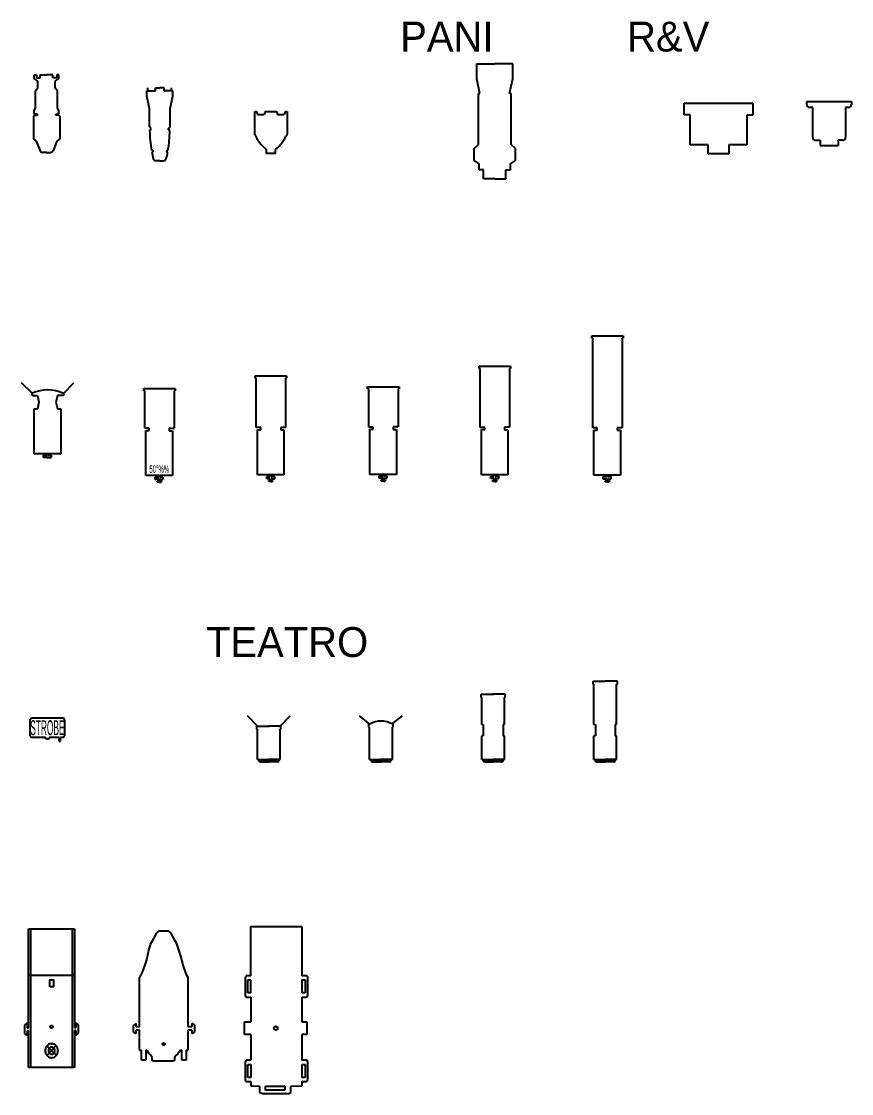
# Model space of a CAD drawing. Extents: x -17897 to 28333, y -5450 to 20354.
# Drawn here: x 22782 to 28333, y 13162 to 20331 of the extents above; entities that cross this region are included whole.
import ezdxf
from ezdxf.enums import TextEntityAlignment as Align

# ---------------------------------------------------------------- set-up
doc = ezdxf.new("R2010")
doc.units = 0
doc.layers.get('0').update_dxf_attribs({"linetype": 'CONTINUOUS'})
doc.layers.add('LANTERNS', color=7, linetype='CONTINUOUS')

# ---------------------------------------------------------------- blocks, each defined once
blk = doc.blocks.new('Source4')
for p, q in [((-82.9, 365.1), (-67.9, 365.1)), ((-82.9, 340.1), (-82.9, 365.1)), ((-67.9, 365.1), (-67.9, 345.1)), ((-42.9, 365.1), (2.1, 365.1)), ((-42.9, 345.1), (-42.9, 365.1)), ((42.6, 365.1), (-2.4, 365.1)), ((42.6, 345.1), (42.6, 365.1)), ((82.6, 365.1), (67.6, 365.1)), ((67.6, 365.1), (67.6, 345.1)), ((82.6, 340.1), (82.6, 365.1)), ((-58.3, 322.9), (-82.9, 340.1)), ((-67.9, 345.1), (-42.9, 345.1)), ((-58.3, 272.9), (-58.3, 322.9)), ((67.6, 345.1), (42.6, 345.1)), ((58, 322.9), (82.6, 340.1)), ((58, 272.9), (58, 322.9)), ((-74.2, 259.4), (-68.1, 267.1)), ((-74.2, 140.6), (-74.2, 259.4)), ((-68.1, 267.1), (-63.3, 267.1)), ((-63.3, 267.1), (-63.3, 272.9)), ((-63.3, 272.9), (-58.3, 272.9)), ((63, 272.9), (58, 272.9)), ((63, 267.1), (63, 272.9)), ((67.8, 267.1), (63, 267.1)), ((74, 259.4), (67.8, 267.1)), ((74, 140.6), (74, 259.4)), ((-88.1, 91.2), (-88.1, -63.1)), ((-82, 91.2), (-88.1, 91.2)), ((-81.5, 91.2), (-86.2, 91.2)), ((-82.1, 127.5), (-74.2, 142.2)), ((-82.1, 102.5), (-82.1, 127.5)), ((-61.5, 102.5), (-82.1, 102.5)), ((-81.5, 96.5), (-61.5, 96.5)), ((-81.5, 96.5), (-81.5, 91.2)), ((-61.5, 96.5), (-61.5, 102.5)), ((61.3, 102.5), (81.8, 102.5)), ((61.3, 96.5), (61.3, 102.5)), ((81.3, 96.5), (61.3, 96.5)), ((81.8, 127.5), (74, 142.2)), ((81.3, 96.5), (81.3, 91.2)), ((81.3, 91.2), (86, 91.2)), ((81.7, 91.2), (87.9, 91.2)), ((81.8, 102.5), (81.8, 127.5)), ((87.9, 91.2), (87.9, -63.1)), ((-88.1, -63.1), (-69.6, -78.5)), ((87.9, -63.1), (69.4, -78.5)), ((-69.6, -78.5), (-44, -142.5)), ((69.4, -78.5), (43.8, -142.5)), ((2.1, -153.6), (-26.1, -153.6)), ((-2.4, -153.6), (25.9, -153.6))]:
    blk.add_line(p, q)
for centre, start, end in [((-26.1, -133.6), 198, 270), ((25.9, -133.6), 270, 342)]:
    blk.add_arc(centre, 20, start, end)
for tag, width, p, p2 in [('COLOUR', 0.385506, (-54.7, 259.5), (54.5, 259.5)), ('GOBO/IRIS', 0.307079, (-61.5, 102.5), (61.3, 102.5)), ('BEAM', 0.419977, (-38.6, -137.5), (38.4, -137.5))]:
    blk.add_attdef(tag, text='', height=50, dxfattribs=dict(width=width)).set_placement(p, p2, align=Align.FIT)
blk = doc.blocks.new('Source4Junior')
at = {"layer": 'LANTERNS'}
for p, q in [((-80.3, 259.4), (-22.3, 259.4)), ((-80.3, 222.7), (-80.3, 259.4)), ((-62.4, 140.6), (-80.3, 222.7)), ((-73.3, 259.9), (-73.3, 279.4)), ((-22.3, 279.4), (6.6, 279.4)), ((-22.3, 259.4), (-22.3, 279.4)), ((35.5, 279.4), (6.6, 279.4)), ((35.5, 259.4), (35.5, 279.4)), ((93.5, 259.4), (35.5, 259.4)), ((75.6, 140.6), (93.5, 222.7)), ((86.4, 259.9), (86.4, 279.4)), ((93.5, 222.7), (93.5, 259.4)), ((-62.4, 20.6), (-62.4, 140.6)), ((75.6, 20.6), (75.6, 140.6)), ((-51.8, 6.5), (-62.4, 20.6)), ((-51.8, -2.4), (-51.8, 6.5)), ((64.9, 6.5), (75.6, 20.6)), ((64.9, -2.4), (64.9, 6.5)), ((-60.7, -7.7), (-51.8, -2.4)), ((73.8, -7.7), (64.9, -2.4)), ((-40.4, -138.9), (-48.7, -138.9)), ((-40.4, -138.9), (-38.7, -151.3)), ((53.5, -138.9), (51.8, -151.3)), ((53.5, -138.9), (61.9, -138.9)), ((-38.7, -151.3), (-46.5, -151.3)), ((6.2, -209.1), (-18.1, -209.1)), ((6.9, -209.1), (31.3, -209.1)), ((51.8, -151.3), (59.7, -151.3))]:
    blk.add_line(p, q, dxfattribs=at)
for centre, radius, start, end in [((796, 4.2), 856.8, 180.79506, 189.61069), ((-782.9, 4.2), 856.8, 350.38931, 359.20494), ((796, 4.2), 856.8, 190.45323, 193.35312), ((-18.1, -189.1), 20, 193.35312, 270), ((31.3, -189.1), 20, 270, 346.64688), ((-782.9, 4.2), 856.8, 346.64688, 349.54677)]:
    blk.add_arc(centre, radius, start, end, dxfattribs=at)
at = {"flags": 4}
for tag, width, p, p2 in [('COLOUR', 0.487097, (-62.4, 140.6), (75.6, 140.6)), ('GOBO/IRIS', 0.291816, (-51.8, 6.5), (64.9, 6.5))]:
    blk.add_attdef(tag, text='', height=50, dxfattribs=dict(at, width=width)).set_placement(p, p2, align=Align.FIT)
blk = doc.blocks.new('Source4Par')
at = {"layer": 'LANTERNS'}
for p, q in [((-108, -33), (-108, 119.4)), ((-108, 119.4), (-95.3, 119.4)), ((-95.3, 119.4), (-88.9, 100.4)), ((-88.9, 100.4), (-44.5, 100.4)), ((-38.1, 119.4), (-44.5, 100.4)), ((-38.1, 119.4), (38.1, 119.4)), ((38.1, 119.4), (44.4, 100.4)), ((44.4, 100.4), (88.9, 100.4)), ((95.2, 119.4), (88.9, 100.4)), ((95.2, 119.4), (107.9, 119.4)), ((107.9, 119.4), (107.9, -33)), ((-31.8, -134.8), (-31.8, -160)), ((31.7, -160), (31.7, -134.6)), ((31.7, -160), (-31.8, -160))]:
    blk.add_line(p, q, dxfattribs=at)
for centre, start, end in [((161.7, 89.8), 204.48841, 229.2364), ((-161.8, 89.8), 310.7636, 335.51159)]:
    blk.add_arc(centre, 296.3, start, end, dxfattribs=at)
at = {"layer": 'LANTERNS', "flags": 4}
blk.add_attdef('LENS', (-61.9, 49.1), '', height=35, dxfattribs=at)
at = {"layer": 'LANTERNS', "width": 0.762, "flags": 4}
blk.add_attdef('COLOUR', text='', height=50, dxfattribs=at).set_placement((-108, -26.6), (107.9, -26.6), align=Align.FIT)
blk = doc.blocks.new('HMV1200')
for p, q in [((-122.6, 322.6), (-122.6, 422.6)), ((-122.6, 422.6), (-2.6, 422.6)), ((117.4, 422.6), (-2.6, 422.6)), ((117.4, 322.6), (117.4, 422.6)), ((-101.8, 224.8), (-122.6, 322.6)), ((96.6, 224.8), (117.4, 322.6)), ((-111.8, -115.2), (-111.8, 224.8)), ((-111.8, 224.8), (-101.8, 224.8)), ((106.6, 224.8), (96.6, 224.8)), ((106.6, -115.2), (106.6, 224.8)), ((-140.1, -143.5), (-111.8, -115.2)), ((134.9, -143.5), (106.6, -115.2)), ((-140.1, -223.5), (-140.1, -143.5)), ((134.9, -223.5), (134.9, -143.5)), ((-107.3, -246.4), (-140.1, -223.5)), ((-107.3, -286.4), (-107.3, -246.4)), ((-77.3, -286.4), (-107.3, -286.4)), ((-77.3, -346.4), (-77.3, -286.4)), ((72.1, -346.4), (72.1, -286.4)), ((72.1, -286.4), (102.1, -286.4)), ((102.1, -246.4), (134.9, -223.5)), ((102.1, -286.4), (102.1, -246.4)), ((-2.6, -346.4), (-77.3, -346.4)), ((-2.6, -346.4), (72.1, -346.4))]:
    blk.add_line(p, q)
for tag, width, p, p2 in [('COLOUR1', 0.622851, (-101.2, 170.7), (96, 170.7)), ('COLOUR2', 0.591708, (-101.2, 87.3), (96, 87.3)), ('COLOUR3', 0.591708, (-101.2, 4), (96, 4)), ('COLOUR4', 0.591708, (-101.2, -79.3), (96, -79.3))]:
    blk.add_attdef(tag, text='', height=50, dxfattribs=dict(width=width)).set_placement(p, p2, align=Align.FIT)
blk = doc.blocks.new('1kWBeamlight')
for p, q in [((-230.1, 81.3), (-230.1, 160.6)), ((-230.1, 160.6), (-220.1, 160.6)), ((-220.1, 160.6), (229.9, 160.6)), ((229.9, 160.6), (229.9, 80.6)), ((-190.1, 81.3), (-230.1, 81.3)), ((-190.1, -118.6), (-190.1, 81.3)), ((189.9, 80.6), (189.9, -119.4)), ((229.9, 80.6), (189.9, 80.6)), ((-70.1, -118.6), (-190.1, -118.6)), ((-70.1, -179.4), (-70.1, -118.6)), ((189.9, -119.4), (69.9, -119.4)), ((69.9, -119.4), (69.9, -179.4)), ((69.9, -179.4), (-70.1, -179.4))]:
    blk.add_line(p, q)
at = {"flags": 4}
blk.add_attdef('COLOUR', text='', height=50, dxfattribs=at).set_placement((-3, -1.3), align=Align.CENTER)
blk = doc.blocks.new('500WBeamlight')
for p, q in [((-148.1, 150.8), (151.9, 150.8)), ((-148.1, 130.8), (-148.1, 150.8)), ((151.9, 150.8), (151.9, 130.8)), ((-108.1, 110.8), (-128.1, 110.8)), ((-108.1, -89.2), (-108.1, 110.8)), ((131.9, 110.8), (111.9, 110.8)), ((111.9, 110.8), (111.9, -89.2)), ((-88.1, -109.2), (-58.1, -109.2)), ((-58.1, -109.2), (-58.1, -143.2)), ((-58.1, -143.2), (61.8, -143.2)), ((61.9, -136.4), (61.8, -143.2)), ((61.9, -109.2), (61.9, -136.4)), ((91.9, -109.2), (61.9, -109.2))]:
    blk.add_line(p, q)
for centre, start, end in [((-128.1, 130.8), 180, 270), ((131.9, 130.8), 270, 0), ((-88.1, -89.2), 180, 270), ((91.9, -89.2), 270, 0)]:
    blk.add_arc(centre, 20, start, end)
at = {"width": 0.776471, "flags": 4}
blk.add_attdef('COLOUR', text='', height=50, dxfattribs=at).set_placement((-108.1, 10.8), (111.9, 10.8), align=Align.FIT)
blk = doc.blocks.new('FreeblePC')
for p, q in [((-97.5, 236), (-168.2, 306.7)), ((112.4, 235.4), (183.1, 306.1)), ((-97.5, 221), (-97.5, 236)), ((-90.5, 221), (-97.5, 221)), ((-90.5, 221), (-61.2, 221)), ((-63, 220.8), (-60.7, 220.8)), ((-60.7, 220.8), (-52.1, 176.2)), ((72.6, 221), (62.5, 176)), ((105.5, 221), (72.6, 221)), ((112.5, 221), (105.5, 221)), ((105.5, 221), (105.5, 220.4)), ((112.5, 236), (112.5, 221)), ((-52.1, 176.2), (-60.5, 132.7)), ((62.5, 176), (72.5, 131.5)), ((-82.5, -168.5), (-82.5, 132.7)), ((-82.5, 132.7), (-60.5, 132.7)), ((72.5, 131.5), (94.5, 131.5)), ((94.5, 131.5), (94.5, -168.5)), ((3, -168.5), (-82.5, -168.5)), ((6, -168.5), (-39, -168.5)), ((3, -168.5), (-39, -168.5)), ((-20.2, -178.6), (3, -178.6)), ((-20.2, -194.3), (-20.2, -178.6)), ((3, -194.3), (-20.2, -194.3)), ((3, -168.5), (3, -178.6)), ((3, -194.3), (15.8, -194.3)), ((94.5, -168.5), (9, -168.5)), ((9, -168.5), (9, -178.6)), ((9, -178.6), (30.9, -178.6)), ((11.6, -194.3), (9, -194.3)), ((11.6, -194.3), (30.9, -194.3)), ((30.9, -178.6), (30.9, -194.3))]:
    blk.add_line(p, q)
blk.add_arc((6.7, 8.4), 250.3, 65.03684, 114.60726)
at = {"width": 0.62471, "flags": 4}
blk.add_attdef('COLOUR', text='', height=50, rotation=359.80061, dxfattribs=at).set_placement((-82.5, -17.9), (94.5, -18.5), align=Align.FIT)
blk = doc.blocks.new('Freedom50')
for p, q in [((-100.6, 267.7), (109.4, 267.7)), ((-100.6, 252.7), (-100.6, 267.7)), ((-93.6, 252.7), (-100.6, 252.7)), ((-93.6, 1.7), (-93.6, 252.7)), ((102.4, 252.7), (102.4, 1.7)), ((109.4, 252.7), (102.4, 252.7)), ((109.4, 267.7), (109.4, 252.7)), ((-63.6, 1.7), (-93.6, 1.7)), ((-63.6, -13.3), (-63.6, 1.7)), ((69.4, 1.7), (69.4, -14.5)), ((69.4, 1.7), (102.4, 1.7)), ((-85.6, -314.5), (-85.6, -13.3)), ((-85.6, -13.3), (-63.6, -13.3)), ((69.4, -14.5), (91.4, -14.5)), ((91.4, -14.5), (91.4, -314.5)), ((-0.1, -314.5), (-85.6, -314.5)), ((-0.1, -314.5), (-42.1, -314.5)), ((-0.1, -314.5), (-42.1, -314.5)), ((-23.3, -324.6), (-0.1, -324.6)), ((-23.3, -340.3), (-23.3, -324.6)), ((-0.1, -340.3), (-23.3, -340.3)), ((-10, -351.7), (-0.1, -351.7)), ((-10, -359.5), (-10, -351.7)), ((-0.1, -314.5), (-0.1, -324.6)), ((-0.1, -340.3), (-0.1, -351.7)), ((91.4, -314.5), (5.9, -314.5)), ((5.9, -314.5), (5.9, -324.6)), ((5.9, -324.6), (27.9, -324.6)), ((8.5, -340.3), (5.9, -340.3)), ((5.9, -340.3), (5.9, -351.7)), ((5.9, -351.7), (15.6, -351.7)), ((8.5, -340.3), (27.9, -340.3)), ((15.6, -351.7), (15.6, -359.5)), ((27.9, -324.6), (27.9, -340.3)), ((5.9, -359.5), (-10, -359.5)), ((5.9, -359.5), (15.6, -359.5))]:
    blk.add_line(p, q)
at = {"width": 1.226969}
blk.add_text('50%%D%%', height=50, dxfattribs=at).set_placement((-62.8, -296.3), (70.1, -296.3), align=Align.FIT)
at = {"flags": 4}
for tag, rotation, width, p, p2 in [('COLOUR', 0.10868, 0.691766, (-93.6, 127.2), (102.4, 127.6)), ('GOBO/IRIS', 0.32031, 0.332505, (-63.6, 1.7), (69.4, 2.5))]:
    blk.add_attdef(tag, text='', height=50, rotation=rotation, dxfattribs=dict(at, width=width)).set_placement(p, p2, align=Align.FIT)
blk = doc.blocks.new('FreedomFixed')
for p, q in [((-104.5, 351.7), (105.5, 351.7)), ((-104.5, 336.7), (-104.5, 351.7)), ((-97.5, 336.7), (-104.5, 336.7)), ((-97.5, 6.7), (-97.5, 336.7)), ((98.5, 336.7), (98.5, 7.4)), ((105.5, 336.7), (98.5, 336.7)), ((105.5, 351.7), (105.5, 336.7)), ((-67.5, 6.7), (-97.5, 6.7)), ((-67.5, -8.3), (-67.5, 6.7)), ((98.5, 7.4), (65.5, 7.4)), ((65.5, 7.4), (65.5, -9.5)), ((-89.5, -309.5), (-89.5, -8.3)), ((-89.5, -8.3), (-67.5, -8.3)), ((65.5, -9.5), (87.5, -9.5)), ((87.5, -9.5), (87.5, -309.5)), ((-4, -309.5), (-89.5, -309.5)), ((-1, -309.5), (-46, -309.5)), ((-1, -309.5), (-46, -309.5)), ((-27.3, -319.6), (-4, -319.6)), ((-27.3, -335.3), (-27.3, -319.6)), ((-4, -335.3), (-27.3, -335.3)), ((-14, -354.5), (-14, -346.7)), ((-14, -346.7), (-4, -346.7)), ((2, -354.5), (-14, -354.5)), ((-4, -309.5), (-4, -319.6)), ((-4, -335.3), (-4, -346.7)), ((87.5, -309.5), (2, -309.5)), ((2, -309.5), (2, -319.6)), ((2, -319.6), (23.9, -319.6)), ((4.6, -335.3), (2, -335.3)), ((2, -335.3), (2, -346.7)), ((2, -346.7), (11.6, -346.7)), ((2, -354.5), (11.6, -354.5)), ((4.6, -335.3), (23.9, -335.3)), ((11.6, -346.7), (11.6, -354.5)), ((23.9, -319.6), (23.9, -335.3))]:
    blk.add_line(p, q)
at = {"flags": 4}
for tag, rotation, width, p, p2 in [('COLOUR', 0.10868, 0.691766, (-97.5, 171.7), (98.5, 172.1)), ('GOBO/IRIS', 0.32031, 0.332505, (-67.5, 6.7), (65.5, 7.4))]:
    blk.add_attdef(tag, text='', height=50, rotation=rotation, dxfattribs=dict(at, width=width)).set_placement(p, p2, align=Align.FIT)
at = {"width": 0.727825, "flags": 4}
blk.add_attdef('BEAM', text='', height=50, dxfattribs=at).set_placement((-68.1, -288.7), (65.4, -288.7), align=Align.FIT)
blk = doc.blocks.new('Freedom28-58')
for p, q in [((-102.9, 279.9), (107.1, 279.9)), ((-102.9, 264.9), (-102.9, 279.9)), ((-95.9, 264.9), (-102.9, 264.9)), ((-95.9, 9.9), (-95.9, 264.9)), ((100.1, 264.9), (100.1, 10.6)), ((107.1, 264.9), (100.1, 264.9)), ((107.1, 279.9), (107.1, 264.9)), ((-65.9, 9.9), (-95.9, 9.9)), ((-65.9, -5.1), (-65.9, 9.9)), ((67.1, 10.6), (67.1, -6.3)), ((100.1, 10.6), (67.1, 10.6)), ((-87.9, -306.3), (-87.9, -5.1)), ((-87.9, -5.1), (-65.9, -5.1)), ((67.1, -6.3), (89.1, -6.3)), ((89.1, -6.3), (89.1, -306.3)), ((-2.4, -306.3), (-87.9, -306.3)), ((0.6, -306.3), (-44.4, -306.3)), ((0.6, -306.3), (-44.4, -306.3)), ((-25.6, -332.1), (-25.6, -316.4)), ((-25.6, -316.4), (-2.4, -316.4)), ((-2.4, -332.1), (-25.6, -332.1)), ((-12.3, -351.3), (-12.3, -343.5)), ((-12.3, -343.5), (-2.4, -343.5)), ((3.6, -351.3), (-12.3, -351.3)), ((-2.4, -306.3), (-2.4, -316.4)), ((-2.4, -332.1), (-2.4, -343.5)), ((89.1, -306.3), (3.6, -306.3)), ((3.6, -306.3), (3.6, -316.4)), ((3.6, -316.4), (25.5, -316.4)), ((6.2, -332.1), (3.6, -332.1)), ((3.6, -332.1), (3.6, -343.5)), ((3.6, -343.5), (13.2, -343.5)), ((3.6, -351.3), (13.2, -351.3)), ((6.2, -332.1), (25.5, -332.1)), ((13.2, -343.5), (13.2, -351.3)), ((25.5, -316.4), (25.5, -332.1))]:
    blk.add_line(p, q)
at = {"flags": 4}
for tag, rotation, width, p, p2 in [('COLOUR', 0.10868, 0.691766, (-95.9, 137.4), (100.1, 137.8)), ('GOBO/IRIS', 0.32031, 0.332505, (-65.9, 9.9), (67.1, 10.6))]:
    blk.add_attdef(tag, text='', height=50, rotation=rotation, dxfattribs=dict(at, width=width)).set_placement(p, p2, align=Align.FIT)
blk = doc.blocks.new('Freedom15-32')
for p, q in [((-106.7, 417.6), (103.3, 417.6)), ((-106.7, 402.6), (-106.7, 417.6)), ((-99.7, 402.6), (-106.7, 402.6)), ((-99.7, 7.6), (-99.7, 402.6)), ((96.3, 402.6), (96.3, 8.4)), ((103.3, 402.6), (96.3, 402.6)), ((103.3, 417.6), (103.3, 402.6)), ((-69.7, 7.6), (-99.7, 7.6)), ((-69.7, -7.4), (-69.7, 7.6)), ((96.3, 8.4), (63.3, 8.4)), ((63.3, 8.4), (63.3, -8.6)), ((-91.7, -308.6), (-91.7, -7.4)), ((-91.7, -7.4), (-69.7, -7.4)), ((63.3, -8.6), (85.3, -8.6)), ((85.3, -8.6), (85.3, -308.6)), ((-6.2, -308.6), (-91.7, -308.6)), ((-3.2, -308.6), (-48.2, -308.6)), ((-3.2, -308.6), (-48.2, -308.6)), ((-29.4, -318.6), (-6.2, -318.6)), ((-29.4, -334.4), (-29.4, -318.6)), ((-6.2, -334.4), (-29.4, -334.4)), ((-16.1, -345.7), (-6.2, -345.7)), ((-16.1, -353.6), (-16.1, -345.7)), ((-0.2, -353.6), (-16.1, -353.6)), ((-6.2, -308.6), (-6.2, -318.6)), ((-6.2, -334.4), (-6.2, -345.7)), ((85.3, -308.6), (-0.2, -308.6)), ((-0.2, -308.6), (-0.2, -318.6)), ((-0.2, -318.6), (21.8, -318.6)), ((-0.2, -334.4), (-0.2, -345.7)), ((2.4, -334.4), (-0.2, -334.4)), ((-0.2, -345.7), (9.5, -345.7)), ((-0.2, -353.6), (9.5, -353.6)), ((2.4, -334.4), (21.8, -334.4)), ((9.5, -345.7), (9.5, -353.6)), ((21.8, -318.6), (21.8, -334.4))]:
    blk.add_line(p, q)
at = {"flags": 4}
for tag, rotation, width, p, p2 in [('COLOUR', 0.10868, 0.691766, (-99.7, 205.1), (96.3, 205.5)), ('GOBO/IRIS', 0.32031, 0.332505, (-69.7, 7.6), (63.3, 8.4))]:
    blk.add_attdef(tag, text='', height=50, rotation=rotation, dxfattribs=dict(at, width=width)).set_placement(p, p2, align=Align.FIT)
blk = doc.blocks.new('Freedom7-17')
for p, q in [((-104.4, 619.6), (105.6, 619.6)), ((-104.4, 604.6), (-104.4, 619.6)), ((-97.4, 604.6), (-104.4, 604.6)), ((-97.4, 4.6), (-97.4, 604.6)), ((98.6, 604.6), (98.6, 5.4)), ((105.6, 604.6), (98.6, 604.6)), ((105.6, 619.6), (105.6, 604.6)), ((-67.4, 4.6), (-97.4, 4.6)), ((-67.4, -10.4), (-67.4, 4.6)), ((98.6, 5.4), (65.6, 5.4)), ((65.6, 5.4), (65.6, -11.6)), ((-89.4, -311.6), (-89.4, -10.4)), ((-89.4, -10.4), (-67.4, -10.4)), ((65.6, -11.6), (87.6, -11.6)), ((87.6, -11.6), (87.6, -311.6)), ((-3.9, -311.6), (-89.4, -311.6)), ((-0.9, -311.6), (-45.9, -311.6)), ((-0.9, -311.6), (-45.9, -311.6)), ((-27.1, -321.6), (-3.9, -321.6)), ((-27.1, -337.4), (-27.1, -321.6)), ((-3.9, -337.4), (-27.1, -337.4)), ((-13.8, -356.6), (-13.8, -348.7)), ((-13.8, -348.7), (-3.9, -348.7)), ((2.1, -356.6), (-13.8, -356.6)), ((-3.9, -311.6), (-3.9, -321.6)), ((-3.9, -337.4), (-3.9, -348.7)), ((87.6, -311.6), (2.1, -311.6)), ((2.1, -311.6), (2.1, -321.6)), ((2.1, -321.6), (24, -321.6)), ((4.7, -337.4), (2.1, -337.4)), ((2.1, -337.4), (2.1, -348.7)), ((2.1, -348.7), (11.8, -348.7)), ((2.1, -356.6), (11.8, -356.6)), ((4.7, -337.4), (24, -337.4)), ((11.8, -348.7), (11.8, -356.6)), ((24, -321.6), (24, -337.4))]:
    blk.add_line(p, q)
at = {"flags": 4}
for tag, rotation, width, p, p2 in [('COLOUR', 0.10868, 0.691766, (-97.4, 304.6), (98.6, 305)), ('GOBO/IRIS', 0.32031, 0.332505, (-67.4, 4.6), (65.6, 5.4))]:
    blk.add_attdef(tag, text='', height=50, rotation=rotation, dxfattribs=dict(at, width=width)).set_placement(p, p2, align=Align.FIT)
blk = doc.blocks.new('Strobe')
for p, q in [((-109.9, 55.2), (-99.9, 65.2)), ((-109.9, -54.8), (-109.9, 55.2)), ((-99.9, 65.2), (110.1, 65.2)), ((120.1, 55.2), (110.1, 65.2)), ((120.1, 55.2), (120.1, -54.8)), ((-109.9, -54.8), (-99.9, -64.8)), ((-8, -64.8), (-99.9, -64.8)), ((-8, -75.9), (-8, -64.8)), ((18.1, -75.9), (18.1, -64.8)), ((83.7, -64.8), (18.1, -64.8)), ((83.7, -90.3), (83.7, -64.8)), ((110.1, -64.8), (93.7, -64.8)), ((93.7, -90.3), (93.7, -64.8)), ((110.1, -64.8), (120.1, -54.8)), ((5.1, -75.9), (-8, -75.9)), ((5.1, -75.9), (18.1, -75.9)), ((83.7, -90.3), (93.7, -90.3))]:
    blk.add_line(p, q)
at = {"width": 0.405601}
blk.add_text('STROBE', height=100, dxfattribs=at).set_placement((-109.5, -50.2), (120.3, -50.2), align=Align.FIT)
blk.add_attdef('TYPE', (3.8, 0.3), '', height=0.1)
blk.add_attdef('TYPE', text='', height=50).set_placement((3.8, -144.6), align=Align.CENTER)
blk = doc.blocks.new('Comma16-28')
for p, q in [((-94.3, 290.2), (-94.3, 311.7)), ((-94.3, 311.7), (-12.2, 311.7)), ((-89.4, 290.2), (-94.3, 290.2)), ((-89.4, 22), (-89.4, 290.2)), ((67.3, 311.7), (-14.9, 311.7)), ((62.4, 22), (62.4, 290.2)), ((62.4, 290.2), (67.3, 290.2)), ((67.3, 290.2), (67.3, 311.7)), ((-89.4, 22), (-80, 22)), ((-80, 22), (-80, -54.7)), ((53, 22), (53, -54.7)), ((62.4, 22), (53, 22)), ((-89.4, -213), (-89.4, -54.7)), ((-80, -54.7), (-89.4, -54.7)), ((53, -54.7), (62.4, -54.7)), ((62.4, -213), (62.4, -54.7)), ((-89.4, -213), (-13.4, -213)), ((-80.2, -213), (-80.2, -219.3)), ((-70.2, -213), (-70.2, -219.3)), ((62.4, -213), (-13.6, -213)), ((43.2, -213), (43.2, -219.3)), ((53.2, -213), (53.2, -219.3)), ((-70.2, -219.3), (-13.5, -219.3)), ((-70.2, -229.3), (-13.5, -229.3)), ((43.2, -219.3), (-13.5, -219.3)), ((43.2, -229.3), (-13.5, -229.3))]:
    blk.add_line(p, q)
for centre, start, end in [((-70.2, -219.3), 180, 270), ((43.2, -219.3), 270, 0)]:
    blk.add_arc(centre, 10, start, end)
at = {"flags": 4}
for tag, width, p, p2 in [('COLOUR', 0.535856, (-89.4, 156.1), (62.4, 156.1)), ('GOBO/IRIS', 0.332679, (-80, 22), (53, 22))]:
    blk.add_attdef(tag, text='', height=50, dxfattribs=dict(at, width=width)).set_placement(p, p2, align=Align.FIT)
blk = doc.blocks.new('CommaF')
for p, q in [((-89.3, 10.7), (-156.4, 77.9)), ((62.1, 10.8), (129.4, 78.1)), ((-94.3, -10.7), (-94.3, 10.8)), ((-94.3, 10.8), (-12.2, 10.8)), ((67.3, 10.8), (-14.9, 10.8)), ((67.3, -10.7), (67.3, 10.8)), ((-89.4, -10.7), (-94.3, -10.7)), ((-89.4, -213), (-89.4, -10.7)), ((62.4, -213), (62.4, -10.7)), ((62.4, -10.7), (67.3, -10.7)), ((-89.4, -213), (-13.4, -213)), ((-80.2, -213), (-80.2, -219.3)), ((-70.2, -213), (-70.2, -219.3)), ((62.4, -213), (-13.6, -213)), ((43.2, -213), (43.2, -219.3)), ((53.2, -213), (53.2, -219.3)), ((-70.2, -219.3), (-13.5, -219.3)), ((-70.2, -229.3), (-13.5, -229.3)), ((43.2, -219.3), (-13.5, -219.3)), ((43.2, -229.3), (-13.5, -229.3))]:
    blk.add_line(p, q)
for centre, start, end in [((-70.2, -219.3), 180, 270), ((43.2, -219.3), 270, 0)]:
    blk.add_arc(centre, 10, start, end)
at = {"width": 0.535856, "flags": 4}
blk.add_attdef('COLOUR', text='', height=50, dxfattribs=at).set_placement((-89.4, -123.3), (62.4, -123.3), align=Align.FIT)
blk = doc.blocks.new('CommaPC')
for p, q in [((-89.3, 24.3), (-156.4, 77.9)), ((62.1, 24.4), (129.4, 78.1)), ((-94.3, 2.9), (-94.3, 24.4)), ((-94.3, 24.4), (-89.3, 24.4)), ((-89.4, 2.9), (-94.3, 2.9)), ((-89.4, -213), (-89.4, 2.9)), ((67.3, 24.4), (62.1, 24.4)), ((62.4, -213), (62.4, 2.9)), ((62.4, 2.9), (67.3, 2.9)), ((67.3, 2.9), (67.3, 24.4)), ((-89.4, -213), (-13.4, -213)), ((-80.2, -213), (-80.2, -219.3)), ((-70.2, -213), (-70.2, -219.3)), ((62.4, -213), (-13.6, -213)), ((43.2, -213), (43.2, -219.3)), ((53.2, -213), (53.2, -219.3)), ((-70.2, -219.3), (-13.5, -219.3)), ((-70.2, -229.3), (-13.5, -229.3)), ((43.2, -219.3), (-13.5, -219.3)), ((43.2, -229.3), (-13.5, -229.3))]:
    blk.add_line(p, q)
for centre, radius, start, end in [((-13.5, -112.8), 156.7, 61.14879, 118.90249), ((-70.2, -219.3), 10, 180, 270), ((43.2, -219.3), 10, 270, 0)]:
    blk.add_arc(centre, radius, start, end)
at = {"width": 0.535856, "flags": 4}
blk.add_attdef('COLOUR', text='', height=50, dxfattribs=at).set_placement((-89.4, -123.3), (62.4, -123.3), align=Align.FIT)
blk = doc.blocks.new('Comma28-40')
for p, q in [((-94.3, 201.6), (-94.3, 223.2)), ((-94.3, 223.2), (-12.2, 223.2)), ((67.3, 223.2), (-14.9, 223.2)), ((67.3, 201.6), (67.3, 223.2)), ((-89.4, 201.6), (-94.3, 201.6)), ((-89.4, 22), (-89.4, 201.6)), ((62.4, 22), (62.4, 201.6)), ((62.4, 201.6), (67.3, 201.6)), ((-89.4, 22), (-80, 22)), ((-80, 22), (-80, -54.7)), ((53, 22), (53, -54.7)), ((62.4, 22), (53, 22)), ((-89.4, -213), (-89.4, -54.7)), ((-80, -54.7), (-89.4, -54.7)), ((53, -54.7), (62.4, -54.7)), ((62.4, -213), (62.4, -54.7)), ((-89.4, -213), (-13.4, -213)), ((-80.2, -213), (-80.2, -219.3)), ((-70.2, -213), (-70.2, -219.3)), ((62.4, -213), (-13.6, -213)), ((43.2, -213), (43.2, -219.3)), ((53.2, -213), (53.2, -219.3)), ((-70.2, -219.3), (-13.5, -219.3)), ((-70.2, -229.3), (-13.5, -229.3)), ((43.2, -219.3), (-13.5, -219.3)), ((43.2, -229.3), (-13.5, -229.3))]:
    blk.add_line(p, q)
for centre, start, end in [((-70.2, -219.3), 180, 270), ((43.2, -219.3), 270, 0)]:
    blk.add_arc(centre, 10, start, end)
at = {"flags": 4}
for tag, width, p, p2 in [('COLOUR', 0.535856, (-89.4, 130.6), (62.4, 130.6)), ('GOBO/IRIS', 0.332679, (-80, 22), (53, 22))]:
    blk.add_attdef(tag, text='', height=50, dxfattribs=dict(at, width=width)).set_placement(p, p2, align=Align.FIT)
blk = doc.blocks.new('TechnoBeam')
at = {"linetype": 'Continuous'}
for p, q in [((-162.56, -40.64), (-147.32, -40.64)), ((-119.38, -40.64), (-110.847124, -40.607234)), ((113.03, -40.607234), (121.92, -40.64)), ((149.86, -40.64), (162.56, -40.64))]:
    blk.add_line(p, q, dxfattribs=at)
at = {"layer": 'LANTERNS'}
for p, q in [((-66.533776, 706.12), (-44.536868, 744.22)), ((-44.536868, 744.22), (-30.48, 756.92)), ((-30.48, 756.92), (30.48, 756.92)), ((30.48, 756.92), (45.72, 744.22)), ((45.72, 744.22), (73.583038, 695.96)), ((-101.6, 619.76), (-85.598, 673.1)), ((-85.598, 673.1), (-66.533776, 706.12)), ((73.583038, 695.96), (83.82, 678.229022)), ((83.82, 678.229022), (99.06, 629.92)), ((-111.526828, 563.88), (-101.6, 619.76)), ((99.06, 629.92), (114.3, 581.66)), ((114.3, 581.66), (129.54, 520.7)), ((-140.562838, 480.06), (-122.96521, 530.86)), ((-122.96521, 530.86), (-111.526828, 563.88)), ((129.54, 520.7), (147.651216, 469.9)), ((-162.56, 441.96), (-140.562838, 480.06)), ((-162.56, 416.56), (-162.56, 441.96)), ((147.651216, 469.9), (160.849564, 447.04)), ((160.849564, 447.04), (162.56, 416.56)), ((-162.56, 416.56), (-162.56, 416.56)), ((-162.56, 116.84), (-162.56, 416.56)), ((162.56, 416.56), (162.56, 116.84)), ((-182.88, 137.16), (-203.2, 125.428248)), ((-203.2, 125.428248), (-203.2, 81.28)), ((-203.2, 81.28), (-182.88, 71.12)), ((-182.88, 116.84), (-182.88, 137.16)), ((-182.88, 116.84), (-162.56, 116.84)), ((-182.88, 71.12), (-182.88, 93.98)), ((-162.56, 93.98), (-182.88, 93.98)), ((-182.88, 91.44), (-182.88, 91.44)), ((-162.56, -40.64), (-162.56, 93.98)), ((162.56, 116.84), (187.96, 116.84)), ((187.96, 93.98), (162.56, 93.98)), ((162.56, 93.98), (162.56, -40.64)), ((167.64, 93.98), (167.64, 93.98)), ((187.96, 137.16), (187.96, 116.84)), ((208.28, 127), (187.96, 137.16)), ((187.96, 137.16), (187.96, 137.16)), ((187.96, 93.98), (187.96, 71.12)), ((187.96, 71.12), (208.28, 82.851752)), ((208.28, 82.851752), (208.28, 127)), ((-182.88, 71.12), (-182.88, 71.12)), ((-162.56, -40.64), (-162.56, -40.64)), ((-147.32, -106.68), (-147.32, -40.64)), ((-119.38, -40.64), (-119.38, -106.68)), ((-96.823784, -64.849502), (-110.847124, -40.607234)), ((-90.94216, -68.968874), (-96.823784, -64.849502)), ((-96.823784, -64.849502), (-96.823784, -64.849502)), ((-76.382118, -88.707976), (-90.94216, -68.968874)), ((93.991176, -64.846962), (82.445352, -75.200256)), ((113.03, -40.607234), (93.991176, -64.846962)), ((121.92, -106.68), (121.92, -40.64)), ((149.86, -40.64), (149.86, -106.68)), ((-119.38, -106.68), (-147.32, -106.68)), ((-147.32, -106.68), (-147.32, -106.68)), ((-76.538074, -99.550728), (-76.460096, -94.129352)), ((-76.538074, -105.771442), (-76.538074, -99.550728)), ((-75.084178, -109.77372), (-76.538074, -105.771442)), ((-76.460096, -94.129352), (-76.382118, -88.707976)), ((-72.454262, -111.628682), (-75.084178, -109.77372)), ((-64.897, -112.991646), (-72.454262, -111.628682)), ((-61.64453, -113.538), (-64.897, -112.991646)), ((58.31713, -113.538), (-61.64453, -113.538)), ((61.87059, -113.021618), (58.31713, -113.538)), ((68.029836, -112.014762), (61.87059, -113.021618)), ((72.251062, -109.77372), (68.029836, -112.014762)), ((73.13549, -108.37418), (72.251062, -109.77372)), ((73.549002, -88.707722), (73.13549, -108.37418)), ((75.169776, -86.101428), (73.549002, -88.707722)), ((82.445352, -75.200256), (75.169776, -86.101428)), ((149.86, -106.68), (121.92, -106.68)), ((121.92, -106.68), (121.92, -106.68))]:
    blk.add_line(p, q, dxfattribs=at)
at = {"layer": 'LANTERNS', "flags": 128}
blk.add_lwpolyline([(0, -7.62, -0.4142135624), (-7.62, 0, -0.4142135624), (0, 7.62, -0.4142135624), (7.62, 0, -0.4142135624), (0, -7.62, -0.4142135624)], format="xyb", close=True, dxfattribs=at)
at = {"linetype": 'Continuous', "flags": 4}
blk.add_attdef('UNIT#', text='', height=50, dxfattribs=at).set_placement((-0.658076, 403.134686), align=Align.CENTER)
blk = doc.blocks.new('Cyberlight')
at = {"linetype": 'Continuous'}
for p, q in [((-167.64, 208.28), (-167.64, 43.18)), ((175.26, 208.28), (175.26, 43.18)), ((-167.64, -42.545), (-167.64, -214.380826)), ((175.26, -42.545), (175.26, -214.380826)), ((-167.64, -242.320826), (-167.64, -328.680826)), ((175.26, -242.320826), (175.26, -328.680826)), ((-167.64, -356.620826), (-167.64, -386.08)), ((175.26, -356.620826), (175.26, -386.08)), ((-167.64, -386.08), (-109.22, -386.38734)), ((-67.808856, -386.38734), (60.188856, -386.38734)), ((101.6, -386.38734), (175.26, -386.08))]:
    blk.add_line(p, q, dxfattribs=at)
at = {"layer": 'LANTERNS'}
for p, q in [((-167.64, 350.52), (-167.64, 680.72)), ((-167.64, 680.72), (175.26, 680.72)), ((175.26, 680.72), (175.26, 680.72)), ((175.26, 680.72), (175.26, 350.52)), ((-198.12, 350.52), (-205.74, 337.321906)), ((-205.74, 337.321906), (-205.74, 218.44)), ((-167.64, 350.52), (-198.12, 350.52)), ((-187.96, 236.22), (-187.96, 322.58)), ((-187.96, 322.58), (-167.64, 322.58)), ((207.494124, 350.52), (175.26, 350.52)), ((175.26, 322.58), (195.58, 322.58)), ((175.26, 322.58), (175.26, 236.22)), ((195.58, 322.58), (195.58, 236.22)), ((213.36, 340.36), (207.494124, 350.52)), ((213.36, 221.478094), (213.36, 340.36)), ((-205.74, 218.44), (-199.874124, 208.28)), ((-167.64, 236.22), (-187.96, 236.22)), ((195.58, 236.22), (175.26, 236.22)), ((205.74, 208.28), (213.36, 221.478094)), ((-199.874124, 208.28), (-167.64, 208.28)), ((175.26, 208.28), (205.74, 208.28)), ((-209.55, -42.545), (-209.55, 43.18)), ((-209.55, 43.18), (-167.64, 43.18)), ((175.26, 43.18), (208.28, 43.18)), ((208.28, 43.18), (208.28, -42.545)), ((208.28, 43.18), (208.28, 43.18)), ((-167.64, -42.545), (-209.55, -42.545)), ((208.28, -42.545), (175.26, -42.545)), ((-198.12, -214.380826), (-205.74, -227.57892)), ((-167.64, -214.380826), (-198.12, -214.380826)), ((207.494124, -214.380826), (175.26, -214.380826)), ((213.36, -224.540826), (207.494124, -214.380826)), ((-205.74, -227.57892), (-205.74, -346.460826)), ((-187.96, -328.680826), (-187.96, -242.320826)), ((-187.96, -242.320826), (-167.64, -242.320826)), ((175.26, -242.320826), (195.58, -242.320826)), ((195.58, -242.320826), (195.58, -328.680826)), ((213.36, -343.422732), (213.36, -224.540826)), ((-205.74, -346.460826), (-199.874124, -356.620826)), ((-199.874124, -356.620826), (-167.64, -356.620826)), ((-167.64, -328.680826), (-187.96, -328.680826)), ((195.58, -328.680826), (175.26, -328.680826)), ((175.26, -356.620826), (205.74, -356.620826)), ((205.74, -356.620826), (213.36, -343.422732)), ((-109.22, -386.38734), (-109.22, -426.781468)), ((-109.22, -426.781468), (-89.658698, -436.88)), ((-67.808856, -413.316674), (-67.808856, -386.38734)), ((60.188856, -413.316674), (-67.808856, -413.316674)), ((60.188856, -386.38734), (60.188856, -413.316674)), ((86.541356, -436.88), (101.6, -429.106076)), ((101.6, -429.106076), (101.6, -386.38734)), ((-89.658698, -436.88), (86.541356, -436.88))]:
    blk.add_line(p, q, dxfattribs=at)
at = {"layer": 'LANTERNS', "flags": 128}
blk.add_lwpolyline([(-167.64, 236.22), (-167.64, 322.58)], dxfattribs=at)
at = {"layer": 'LANTERNS'}
blk.add_circle((0, 0), 12.7, dxfattribs=at)
at = {"linetype": 'Continuous', "flags": 4}
for tag, p in [('UNIT#', (-0.146737, 238.804628)), ('TURBO?', (-0.146737, -345.584772))]:
    blk.add_attdef(tag, text='', height=50, dxfattribs=at).set_placement(p, align=Align.CENTER)
blk = doc.blocks.new('IBeam')
for p, q in [((-162.4, 26.7), (-162.4, -6)), ((162.8, 26.7), (162.8, -3.7)), ((-162.4, -27), (-162.4, -57.4)), ((162.8, -24.7), (162.8, -57.4))]:
    blk.add_line(p, q)
at = {"layer": 'LANTERNS'}
for p, q in [((-153.8, 654.8), (154.1, 654.8)), ((-153.8, -6), (-153.8, 654.8)), ((-138.7, -272.3), (-138.7, 654.8)), ((139.1, 654.8), (139.1, -272.3)), ((154.1, 654.8), (154.1, -3.7)), ((-153.8, 344.3), (154.1, 344.3)), ((-162.4, 26.7), (-179.6, 11.7)), ((-179.6, 11.7), (-179.6, -44.5)), ((180, 13.7), (162.8, 26.7)), ((162.8, 26.7), (162.8, 26.7)), ((180, -42.5), (180, 13.7)), ((-179.6, -44.5), (-162.4, -57.4)), ((-162.4, -6), (-153.8, -6)), ((-153.8, -27), (-162.4, -27)), ((-162.4, -27), (-162.4, -27)), ((-162.4, -57.4), (-162.4, -57.4)), ((-153.8, -272.3), (-153.8, -27)), ((-153.8, -36.4), (-153.8, -36.4)), ((154.1, -3.7), (162.8, -3.7)), ((162.8, -24.7), (154.1, -24.7)), ((154.1, -24.7), (154.1, -24.7)), ((154.1, -24.7), (154.1, -272.3)), ((162.8, -57.4), (180, -42.5)), ((-30.3, -192), (30.6, -126)), ((-30.3, -127.7), (33, -192)), ((154.1, -272.3), (-153.8, -272.3)), ((-153.8, -272.3), (-153.8, -272.3))]:
    blk.add_line(p, q, dxfattribs=at)
at = {"layer": 'LANTERNS', "flags": 128}
blk.add_lwpolyline([(-11.7, 267.2), (-11.7, 313.9), (13.2, 313.9), (13.2, 267.2), (-11.7, 267.2)], close=True, dxfattribs=at)
at = {"layer": 'LANTERNS'}
for points, knots in [([(-7.3, -4.9), (-8.1, -3.4), (-8.4, -1.9), (-8.4, -0.2), (-8.4, 1.5), (-8.1, 3), (-7.3, 4.5), (-6.5, 5.9), (-5.5, 7.1), (-4.1, 7.9)], [0, 0, 0, 0, 1, 1, 1, 2, 2, 2, 3, 3, 3, 3]), ([(-4.1, 7.9), (-2.8, 8.7), (-1.4, 9.1), (0.2, 9.1), (1.7, 9.1), (3.1, 8.7), (4.5, 7.9)], [3, 3, 3, 3, 4, 4, 4, 5, 5, 5, 5]), ([(4.5, 7.9), (5.8, 7.1), (6.9, 5.9), (7.6, 4.5), (8.4, 3), (8.8, 1.5), (8.8, -0.2), (8.8, -1.9), (8.4, -3.4), (7.6, -4.9), (6.9, -6.3), (5.8, -7.4), (4.5, -8.3)], [5, 5, 5, 5, 6, 6, 6, 7, 7, 7, 8, 8, 8, 9, 9, 9, 9]), ([(4.5, -8.3), (3.1, -9.1), (1.7, -9.5), (0.2, -9.5), (-1.4, -9.5), (-2.8, -9.1), (-4.1, -8.3)], [9, 9, 9, 9, 10, 10, 10, 11, 11, 11, 11]), ([(-36.3, -183.2), (-40.2, -176), (-42.1, -168.2), (-42.1, -159.8), (-42.1, -151.5), (-40.2, -143.7), (-36.3, -136.5), (-32.5, -129.3), (-27.2, -123.6), (-20.6, -119.4), (-13.9, -115.2), (-6.7, -113.1), (1, -113.1), (8.6, -113.1), (15.8, -115.2), (22.5, -119.4), (29.2, -123.6), (34.4, -129.3), (38.3, -136.5), (42.1, -143.7), (44, -151.5), (44, -159.8), (44, -168.2), (42.1, -176), (38.3, -183.2), (34.4, -190.4), (29.2, -196.1), (22.5, -200.3), (15.8, -204.5), (8.6, -206.5), (1, -206.5), (-6.7, -206.5), (-13.9, -204.5), (-20.6, -200.3), (-27.2, -196.1), (-32.5, -190.4), (-36.3, -183.2)], [0, 0, 0, 0, 1, 1, 1, 2, 2, 2, 3, 3, 3, 4, 4, 4, 5, 5, 5, 6, 6, 6, 7, 7, 7, 8, 8, 8, 9, 9, 9, 10, 10, 10, 11, 11, 11, 12, 12, 12, 12]), ([(-17.7, -171.5), (-19.6, -167.9), (-20.6, -164), (-20.6, -159.8), (-20.6, -155.7), (-19.6, -151.8), (-17.7, -148.2), (-15.8, -144.5), (-13.1, -141.7), (-9.8, -139.6), (-6.5, -137.5), (-2.9, -136.5), (1, -136.5), (4.8, -136.5), (8.4, -137.5), (11.7, -139.6), (15.1, -141.7), (17.7, -144.5), (19.6, -148.2), (21.5, -151.8), (22.5, -155.7), (22.5, -159.8), (22.5, -164), (21.5, -167.9), (19.6, -171.5), (17.7, -175.1), (15.1, -178), (11.7, -180.1), (8.4, -182.1), (4.8, -183.2), (1, -183.2), (-2.9, -183.2), (-6.5, -182.1), (-9.8, -180.1), (-13.1, -178), (-15.8, -175.1), (-17.7, -171.5)], [0, 0, 0, 0, 1, 1, 1, 2, 2, 2, 3, 3, 3, 4, 4, 4, 5, 5, 5, 6, 6, 6, 7, 7, 7, 8, 8, 8, 9, 9, 9, 10, 10, 10, 11, 11, 11, 12, 12, 12, 12])]:
    blk.add_open_spline(points, degree=3, knots=knots, dxfattribs=at)
blk.add_open_spline([(-4.1, -8.3), (-5.5, -7.4), (-6.5, -6.3), (-7.3, -4.9)], degree=3, dxfattribs=at)
at = {"flags": 4}
blk.add_attdef('UNIT#', text='', height=50, dxfattribs=at).set_placement((1, 445.1), align=Align.CENTER)

msp = doc.modelspace()

# ---------------------------------------------------------------- block references
at = {"layer": 'LANTERNS', "color": 0}
for name, p in [('HMV1200', (25950, 19624.7)), ('Source4', (22950, 19609.1)), ('Source4Junior', (23700, 19609.1)), ('500WBeamlight', (28181.5, 19645.8)), ('Source4Par', (24450, 19609.1)), ('1kWBeamlight', (27443.7, 19624.7)), ('Freedom7-17', (26700, 17609.1)), ('Freedom15-32', (25950, 17609.1)), ('FreedomFixed', (24450, 17609.1)), ('FreeblePC', (22950, 17609.1)), ('Freedom50', (23700, 17609.1)), ('Freedom28-58', (25200, 17609.1)), ('Comma16-28', (26700, 15609.1)), ('Comma28-40', (25950, 15609.1)), ('Strobe', (22950, 15609.1)), ('CommaF', (24450, 15609.1)), ('CommaPC', (25200, 15609.1)), ('Cyberlight', (24482.8, 13599.2)), ('IBeam', (22982.6, 13608.7)), ('TechnoBeam', (23732.8, 13492.9))]:
    msp.add_blockref(name, p, dxfattribs=at)

# ---------------------------------------------------------------- texts
at = {"color": 0}
for s, p in [('PANI', (25314.8, 20130.3)), ('R&V', (26832.4, 20130.3)), ('TEATRO', (24016.1, 16081.5))]:
    msp.add_text(s, height=200, dxfattribs=at).set_placement(p)

doc.saveas('drawing.dxf')
